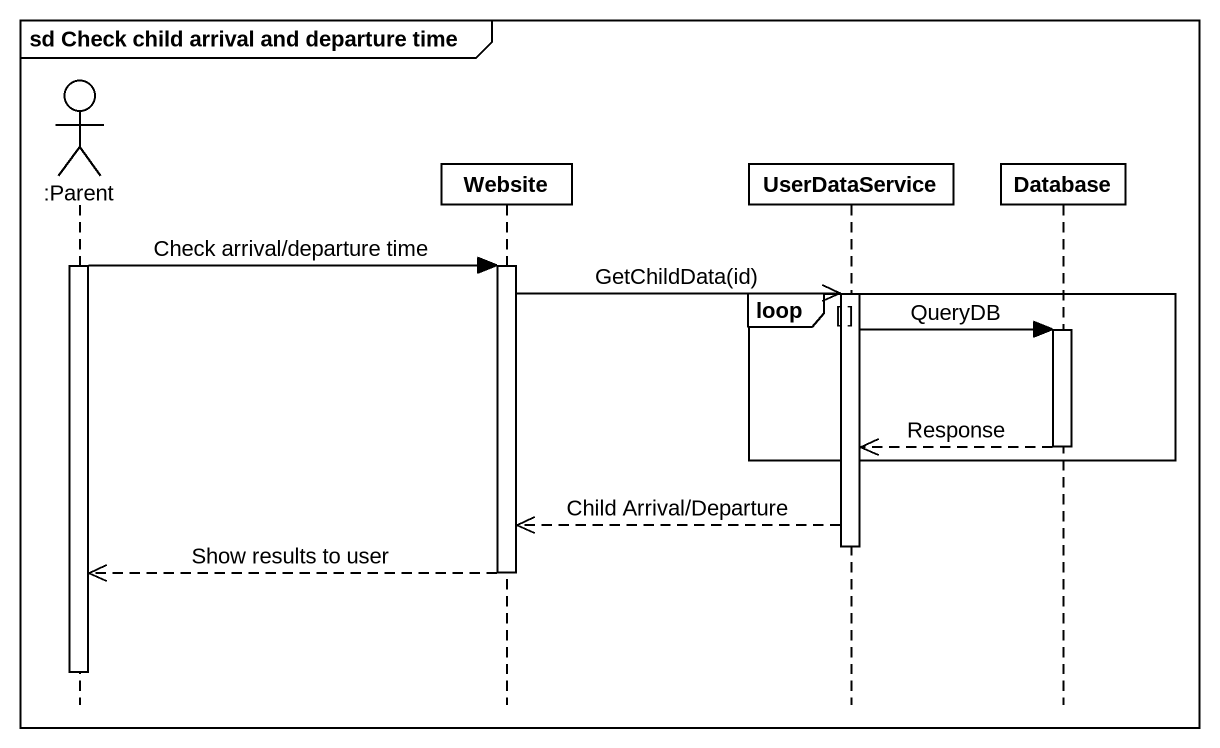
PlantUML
@startuml
mainframe sd Check child arrival and departure time
hide footbox
actor ":Parent" as Parent
participant Website
participant UserDataService
participant "Database" as Database_

activate Parent
Parent -> Website : Check arrival/departure time
activate Website
loop
  Website ->> UserDataService : GetChildData(id)
  activate UserDataService
  UserDataService -> Database_ : QueryDB
  activate Database_
  Database_ -->> UserDataService : Response
  deactivate Database_
end
UserDataService -->> Website : Child Arrival/Departure
deactivate UserDataService
Website -->> Parent : Show results to user
deactivate Website
deactivate Parent
@enduml
